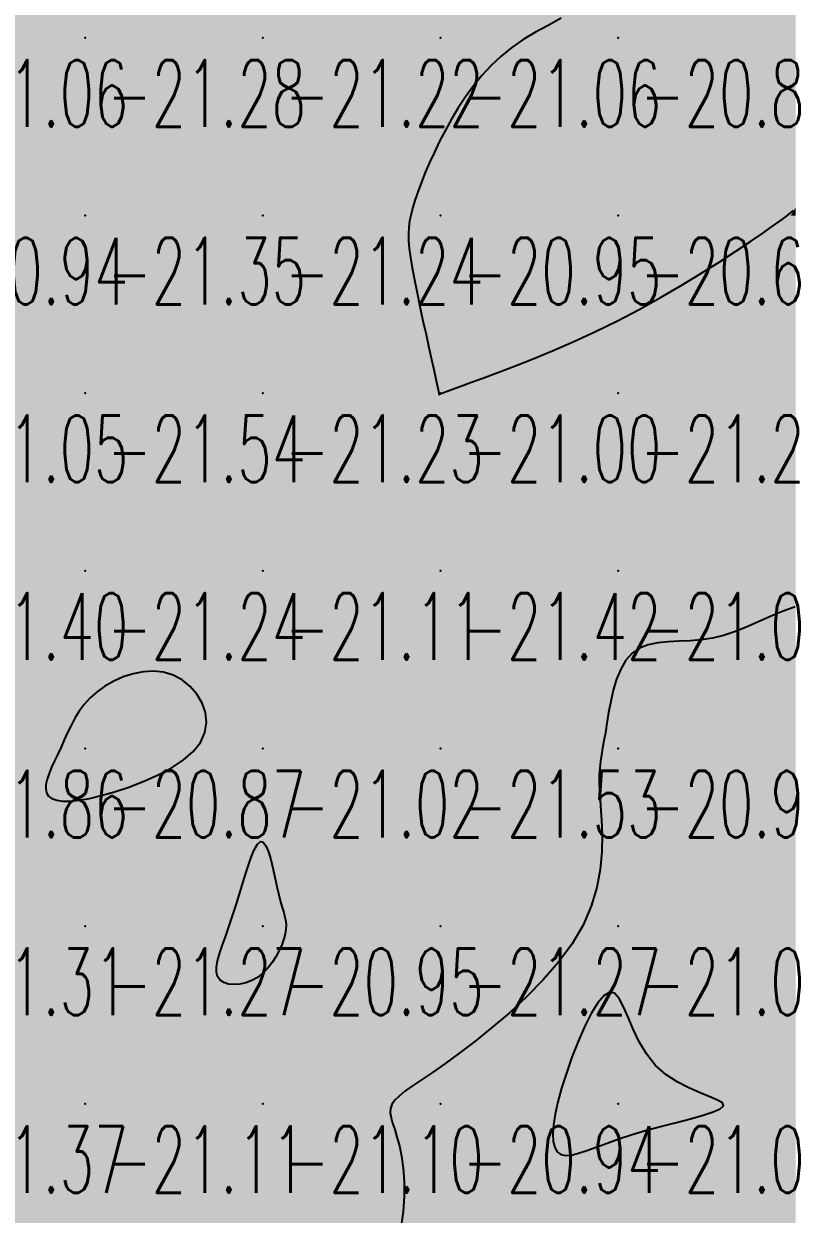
# Model space of a CAD drawing. Header units: millimetres. Extents: x 88261 to 90953, y 390274 to 392322.
# Drawn here: x 88956.8 to 89000.1, y 391831 to 391898 of the extents above; entities that cross this region are included whole.
import ezdxf
from ezdxf.enums import TextEntityAlignment as Align

# ---------------------------------------------------------------- set-up
doc = ezdxf.new("R2010")
doc.units = ezdxf.units.MM
doc.header["$LTSCALE"] = 25
for name, color, linetype in [('CN_03_00', 7, 'Continuous'), ('COTEAlt', 7, 'Continuous'), ('TN_COLORIAGE', 7, 'Continuous')]:
    doc.layers.add(name, color=color, linetype=linetype)
doc.styles.add('Simplex 1.0', font='Simplex.shx', dxfattribs={"width": 0.99, "height": 2.5})
doc.styles.get("Standard").update_dxf_attribs({"font": 'times.ttf'})

# ---------------------------------------------------------------- blocks, each defined once
blk = doc.blocks.new('COTE')
at = {"color": 0}
blk.add_point((0, 0), dxfattribs=at)
at = {"layer": 'COTEAlt'}
blk.add_attdef('ALT', text='', height=3.75, dxfattribs=at).set_placement((1.25, -1.25), align=Align.TOP_LEFT)

msp = doc.modelspace()

# ---------------------------------------------------------------- linework, layer by layer
at = {"layer": 'CN_03_00', "elevation": -21, "flags": 128}
for points in [[(88987.047, 391898.343), (88986.313, 391897.947), (88985.6, 391897.554), (88984.916, 391897.147), (88984.269, 391896.706), (88983.667, 391896.22), (88983.108, 391895.692), (88982.59, 391895.128), (88982.11, 391894.537), (88981.667, 391893.925), (88981.258, 391893.3), (88980.88, 391892.67), (88980.53, 391892.042), (88980.208, 391891.422), (88979.912, 391890.816), (88979.642, 391890.228), (88979.4, 391889.662), (88979.185, 391889.122), (88978.997, 391888.613), (88978.836, 391888.14), (88978.703, 391887.705), (88978.598, 391887.311), (88978.52, 391886.943), (88978.471, 391886.583), (88978.451, 391886.215), (88978.459, 391885.82), (88978.497, 391885.381), (88978.564, 391884.88), (88978.662, 391884.3), (88978.788, 391883.632), (88978.936, 391882.894), (88979.1, 391882.115), (88979.271, 391881.323), (88979.443, 391880.545), (88979.607, 391879.808), (88979.756, 391879.141), (88979.883, 391878.572), (88979.982, 391878.12), (88980.055, 391877.778), (88980.106, 391877.53), (88980.14, 391877.361), (88980.16, 391877.256), (88980.169, 391877.199), (88980.174, 391877.176), (88980.176, 391877.17), (88980.18, 391877.17), (88980.186, 391877.172), (88980.194, 391877.175), (88980.202, 391877.18), (88980.212, 391877.186), (88980.222, 391877.193), (88980.231, 391877.2), (88980.241, 391877.206), (88980.253, 391877.213), (88980.284, 391877.226), (88980.352, 391877.253), (88980.479, 391877.3), (88980.682, 391877.375), (88980.982, 391877.485), (88981.398, 391877.636), (88981.949, 391877.837), (88982.648, 391878.092), (88983.482, 391878.402), (88984.431, 391878.764), (88985.475, 391879.178), (88986.595, 391879.641), (88987.771, 391880.153), (88988.983, 391880.711), (88990.211, 391881.314), (88991.435, 391881.958), (88992.638, 391882.628), (88993.802, 391883.307), (88994.908, 391883.979), (88995.938, 391884.627), (88996.875, 391885.233), (88997.7, 391885.78), (88998.396, 391886.251), (88998.951, 391886.636), (88999.38, 391886.941), (88999.705, 391887.181), (88999.948, 391887.369), (89000.131, 391887.519)], [(89000.213, 391865.212), (88999.449, 391864.931), (88998.737, 391864.636), (88998.066, 391864.343), (88997.424, 391864.064), (88996.801, 391863.813), (88996.185, 391863.603), (88995.566, 391863.448), (88994.935, 391863.356), (88994.301, 391863.308), (88993.674, 391863.281), (88993.066, 391863.251), (88992.487, 391863.193), (88991.949, 391863.084), (88991.462, 391862.899), (88991.039, 391862.615), (88990.686, 391862.215), (88990.399, 391861.717), (88990.167, 391861.148), (88989.983, 391860.533), (88989.837, 391859.898), (88989.719, 391859.269), (88989.623, 391858.672), (88989.537, 391858.133), (88989.455, 391857.669), (88989.379, 391857.264), (88989.311, 391856.894), (88989.256, 391856.532), (88989.216, 391856.155), (88989.194, 391855.738), (88989.194, 391855.256), (88989.219, 391854.685), (88989.268, 391854.005), (88989.32, 391853.226), (88989.35, 391852.362), (88989.333, 391851.429), (88989.243, 391850.443), (88989.055, 391849.418), (88988.744, 391848.369), (88988.285, 391847.311), (88987.662, 391846.26), (88986.9, 391845.227), (88986.032, 391844.225), (88985.092, 391843.264), (88984.114, 391842.358), (88983.132, 391841.518), (88982.181, 391840.755), (88981.293, 391840.081), (88980.497, 391839.504), (88979.798, 391839.016), (88979.192, 391838.603), (88978.679, 391838.252), (88978.257, 391837.951), (88977.924, 391837.687), (88977.677, 391837.445), (88977.516, 391837.215), (88977.436, 391836.982), (88977.426, 391836.736), (88977.472, 391836.463), (88977.56, 391836.153), (88977.677, 391835.794), (88977.808, 391835.373), (88977.941, 391834.879), (88978.062, 391834.3), (88978.157, 391833.629), (88978.213, 391832.877), (88978.218, 391832.056), (88978.158, 391831.183), (88978.021, 391830.272)]]:
    msp.add_lwpolyline(points, dxfattribs=at)
for points in [[(88966.993, 391858.139), (88967.078, 391858.703), (88967.02, 391859.263), (88966.836, 391859.801), (88966.546, 391860.3), (88966.165, 391860.741), (88965.714, 391861.105), (88965.209, 391861.374), (88964.667, 391861.536), (88964.103, 391861.597), (88963.528, 391861.566), (88962.954, 391861.456), (88962.395, 391861.277), (88961.861, 391861.04), (88961.366, 391860.756), (88960.922, 391860.437), (88960.538, 391860.092), (88960.208, 391859.726), (88959.925, 391859.343), (88959.678, 391858.949), (88959.461, 391858.546), (88959.264, 391858.138), (88959.079, 391857.731), (88958.897, 391857.328), (88958.713, 391856.934), (88958.533, 391856.551), (88958.367, 391856.186), (88958.225, 391855.841), (88958.115, 391855.52), (88958.048, 391855.228), (88958.033, 391854.969), (88958.08, 391854.747), (88958.197, 391854.566), (88958.387, 391854.427), (88958.652, 391854.333), (88958.994, 391854.285), (88959.414, 391854.285), (88959.914, 391854.336), (88960.496, 391854.438), (88961.163, 391854.593), (88961.909, 391854.804), (88962.707, 391855.066), (88963.525, 391855.379), (88964.329, 391855.739), (88965.087, 391856.142), (88965.764, 391856.587), (88966.328, 391857.07), (88966.746, 391857.589), (88966.993, 391858.139)], [(88969.635, 391844.179), (88969.295, 391844.05), (88968.954, 391843.975), (88968.626, 391843.955), (88968.324, 391843.988), (88968.062, 391844.074), (88967.853, 391844.213), (88967.71, 391844.404), (88967.642, 391844.647), (88967.644, 391844.942), (88967.705, 391845.289), (88967.816, 391845.689), (88967.966, 391846.143), (88968.146, 391846.651), (88968.346, 391847.213), (88968.556, 391847.83), (88968.768, 391848.496), (88968.977, 391849.186), (88969.184, 391849.867), (88969.387, 391850.507), (88969.583, 391851.074), (88969.773, 391851.535), (88969.953, 391851.859), (88970.123, 391852.013), (88970.281, 391851.976), (88970.429, 391851.773), (88970.567, 391851.438), (88970.697, 391851.007), (88970.819, 391850.514), (88970.935, 391849.995), (88971.045, 391849.485), (88971.151, 391849.018), (88971.253, 391848.622), (88971.347, 391848.29), (88971.43, 391848.008), (88971.496, 391847.76), (88971.543, 391847.532), (88971.564, 391847.309), (88971.557, 391847.075), (88971.516, 391846.817), (88971.439, 391846.524), (88971.326, 391846.203), (88971.178, 391845.867), (88970.997, 391845.526), (88970.783, 391845.194), (88970.539, 391844.881), (88970.265, 391844.6), (88969.962, 391844.362), (88969.635, 391844.179)], [(88991.86, 391835.762), (88992.707, 391835.988), (88993.546, 391836.204), (88994.336, 391836.41), (88995.036, 391836.606), (88995.604, 391836.793), (88996, 391836.969), (88996.182, 391837.135), (88996.124, 391837.295), (88995.855, 391837.46), (88995.42, 391837.646), (88994.866, 391837.868), (88994.236, 391838.142), (88993.576, 391838.483), (88992.931, 391838.906), (88992.345, 391839.427), (88991.854, 391840.051), (88991.448, 391840.74), (88991.11, 391841.445), (88990.82, 391842.119), (88990.561, 391842.714), (88990.313, 391843.18), (88990.059, 391843.471), (88989.779, 391843.538), (88989.461, 391843.348), (88989.111, 391842.93), (88988.743, 391842.329), (88988.369, 391841.589), (88988.002, 391840.754), (88987.655, 391839.87), (88987.341, 391838.98), (88987.072, 391838.128), (88986.86, 391837.353), (88986.706, 391836.663), (88986.611, 391836.06), (88986.576, 391835.544), (88986.6, 391835.118), (88986.685, 391834.783), (88986.83, 391834.541), (88987.037, 391834.393), (88987.305, 391834.339), (88987.637, 391834.366), (88988.033, 391834.464), (88988.496, 391834.617), (88989.028, 391834.813), (88989.629, 391835.038), (88990.301, 391835.28), (88991.047, 391835.525), (88991.86, 391835.762)]]:
    msp.add_lwpolyline(points, close=True, dxfattribs=at)
at = {"layer": 'TN_COLORIAGE', "color": 233}
for points in [[(88950.249, 391907.239, -21.132), (88950.249, 391897.239, -21.132), (88960.249, 391907.239, -21.132)], [(88950.249, 391897.239, -21.132), (88960.249, 391897.239, -21.132), (88960.249, 391907.239, -21.132)], [(88960.249, 391897.239, -21.244), (88970.249, 391897.239, -21.244), (88970.249, 391907.239, -21.244)], [(88960.249, 391907.239, -21.244), (88960.249, 391897.239, -21.244), (88970.249, 391907.239, -21.244)], [(88970.249, 391897.239, -21.218), (88980.249, 391897.239, -21.218), (88980.249, 391907.239, -21.218)], [(88970.249, 391907.239, -21.218), (88970.249, 391897.239, -21.218), (88980.249, 391907.239, -21.218)], [(88990.249, 391907.239, -21), (88990.249, 391899.338, -21), (88980.249, 391897.239, -21), (88983.779, 391897.239, -21)], [(88980.249, 391907.239, -21.422), (88980.249, 391897.239, -21.422), (88990.249, 391907.239, -21.422)], [(88960.249, 391897.239, -21), (88952.002, 391888.993, -21), (88950.249, 391897.239, -21), (88950.249, 391892.398, -21)], [(88960.249, 391887.239, -21), (88951.709, 391887.239, -21), (88960.249, 391897.239, -21), (88952.002, 391888.993, -21)], [(88960.249, 391887.239, -21.224), (88970.249, 391887.239, -21.224), (88970.249, 391897.239, -21.224)], [(88960.249, 391897.239, -21.224), (88960.249, 391887.239, -21.224), (88970.249, 391897.239, -21.224)], [(88970.249, 391897.239, -21.061), (88970.249, 391887.239, -21.061), (88980.249, 391897.239, -21.061)], [(88970.249, 391887.239, -21), (88978.407, 391887.239, -21), (88980.249, 391897.239, -21), (88980.249, 391891.943, -21)], [(88983.779, 391897.239, -21.061), (88980.249, 391891.943, -21.061), (88980.249, 391897.239, -21.061)], [(88999.97, 391887.239, -21.011), (89000.249, 391887.7, -21.011), (89000.249, 391887.239, -21.011)], [(88950.249, 391877.239, -21.347), (88960.249, 391877.239, -21.347), (88960.249, 391887.239, -21.347)], [(88960.249, 391887.239, -21), (88951.709, 391887.239, -21), (88950.249, 391877.239, -21), (88950.249, 391881.553, -21)], [(88960.249, 391887.239, -21.24), (88960.249, 391877.239, -21.24), (88970.249, 391887.239, -21.24)], [(88960.249, 391877.239, -21.24), (88970.249, 391877.239, -21.24), (88970.249, 391887.239, -21.24)], [(88970.249, 391887.239, -21), (88978.407, 391887.239, -21), (88970.249, 391877.239, -21), (88978.34, 391885.331, -21)], [(88990.249, 391877.239, -21.011), (89000.249, 391877.239, -21.011), (89000.249, 391887.239, -21.011)], [(88990.249, 391877.239, -21), (88990.249, 391880.851, -21), (89000.249, 391887.239, -21), (88999.97, 391887.239, -21)], [(88978.34, 391885.331, -21.23), (88980.201, 391877.239, -21.23), (88970.249, 391877.239, -21.23)], [(88990.249, 391880.851, -21.22), (88980.298, 391877.239, -21.22), (88990.249, 391877.239, -21.22)], [(88950.249, 391867.239, -21.542), (88960.249, 391867.239, -21.542), (88960.249, 391877.239, -21.542)], [(88950.249, 391877.239, -21.542), (88950.249, 391867.239, -21.542), (88960.249, 391877.239, -21.542)], [(88960.249, 391867.239, -21.23), (88970.249, 391867.239, -21.23), (88970.249, 391877.239, -21.23)], [(88960.249, 391877.239, -21.23), (88960.249, 391867.239, -21.23), (88970.249, 391877.239, -21.23)], [(88970.249, 391877.239, -21), (88980.201, 391877.239, -21), (88970.249, 391867.239, -21), (88980.152, 391877.142, -21)], [(88980.249, 391867.239, -21), (88980.249, 391877.213, -21), (88970.249, 391867.239, -21), (88980.152, 391877.142, -21)], [(88980.249, 391867.239, -21), (88980.249, 391877.213, -21), (88990.249, 391877.239, -21), (88980.298, 391877.239, -21)], [(88980.249, 391867.239, -21.22), (88990.249, 391867.239, -21.22), (88990.249, 391877.239, -21.22)], [(88990.249, 391867.239, -21.339), (89000.249, 391867.239, -21.339), (89000.249, 391877.239, -21.339)], [(88990.249, 391877.239, -21.339), (88990.249, 391867.239, -21.339), (89000.249, 391877.239, -21.339)], [(88950.249, 391867.239, -21.242), (88950.249, 391857.239, -21.242), (88960.249, 391867.239, -21.242)], [(88950.249, 391857.239, -21), (88958.954, 391857.239, -21), (88960.249, 391867.239, -21), (88960.249, 391860.702, -21)], [(88960.249, 391867.239, -21), (88960.249, 391860.702, -21), (88970.249, 391867.239, -21), (88965.586, 391862.576, -21)], [(88970.249, 391867.239, -21), (88965.586, 391862.576, -21), (88970.249, 391857.239, -21), (88968.66, 391857.239, -21)], [(88970.249, 391867.239, -21.42), (88970.249, 391857.239, -21.42), (88980.249, 391867.239, -21.42)], [(88970.249, 391857.239, -21.42), (88980.249, 391857.239, -21.42), (88980.249, 391867.239, -21.42)], [(88980.249, 391857.239, -21), (88989.514, 391857.239, -21), (88990.249, 391867.239, -21), (88990.249, 391863.933, -21)], [(88980.249, 391867.239, -21.021), (88980.249, 391857.239, -21.021), (88990.249, 391867.239, -21.021)], [(89000.249, 391867.239, -21), (88995.725, 391862.715, -21), (88990.249, 391867.239, -21), (88990.249, 391863.933, -21)], [(89000.249, 391865.894, -21.035), (88995.725, 391862.715, -21.035), (89000.249, 391867.239, -21.035)], [(88950.249, 391857.239, -21), (88958.954, 391857.239, -21), (88950.249, 391847.239, -21), (88957.32, 391854.31, -21)], [(88960.249, 391847.239, -21), (88968.556, 391847.239, -21), (88970.249, 391857.239, -21), (88970.249, 391854.166, -21)], [(88960.249, 391847.239, -21), (88960.249, 391854.002, -21), (88970.249, 391857.239, -21), (88968.66, 391857.239, -21)], [(88980.249, 391857.239, -21), (88971.185, 391848.176, -21), (88970.249, 391857.239, -21), (88970.249, 391854.166, -21)], [(88980.249, 391857.239, -21), (88971.185, 391848.176, -21), (88980.249, 391847.239, -21), (88971.916, 391847.239, -21)], [(88980.249, 391857.239, -21), (88989.514, 391857.239, -21), (88980.249, 391847.239, -21), (88988.917, 391855.907, -21)], [(88988.917, 391855.907, -21.273), (88990.137, 391847.239, -21.273), (88980.249, 391847.239, -21.273)], [(88950.249, 391847.239, -21), (88957.32, 391854.31, -21), (88960.249, 391847.239, -21), (88960.249, 391854.002, -21)], [(88950.249, 391837.239, -21.268), (88960.249, 391837.239, -21.268), (88960.249, 391847.239, -21.268)], [(88950.249, 391847.239, -21.268), (88950.249, 391837.239, -21.268), (88960.249, 391847.239, -21.268)], [(88960.249, 391847.239, -21), (88968.556, 391847.239, -21), (88960.249, 391837.239, -21), (88966.863, 391843.854, -21)], [(88980.249, 391847.239, -21), (88980.249, 391839.002, -21), (88970.249, 391837.239, -21), (88976.627, 391837.239, -21)], [(88980.249, 391847.239, -21), (88971.916, 391847.239, -21), (88970.249, 391837.239, -21), (88970.249, 391843.77, -21)], [(88980.249, 391839.002, -21.273), (88990.137, 391847.239, -21.273), (88980.249, 391847.239, -21.273)], [(88986.451, 391837.239, -21.036), (88990.249, 391846.442, -21.036), (88990.249, 391837.239, -21.036)], [(88991.23, 391838.22, -21.036), (88990.249, 391846.442, -21.036), (88990.249, 391837.239, -21.036)], [(88960.249, 391837.239, -21), (88966.863, 391843.854, -21), (88970.249, 391837.239, -21), (88970.249, 391843.77, -21)], [(88991.23, 391838.22, -21.036), (88998.904, 391837.239, -21.036), (88990.249, 391837.239, -21.036)], [(88950.249, 391837.239, -21.107), (88950.249, 391827.239, -21.107), (88960.249, 391837.239, -21.107)], [(88950.249, 391827.239, -21.107), (88960.249, 391827.239, -21.107), (88960.249, 391837.239, -21.107)], [(88960.249, 391827.239, -21.103), (88970.249, 391827.239, -21.103), (88970.249, 391837.239, -21.103)], [(88960.249, 391837.239, -21.103), (88960.249, 391827.239, -21.103), (88970.249, 391837.239, -21.103)], [(88970.249, 391827.239, -21), (88978.34, 391835.331, -21), (88970.249, 391837.239, -21), (88976.627, 391837.239, -21)], [(88986.451, 391837.239, -21.036), (88986.381, 391833.371, -21.036), (88990.249, 391837.239, -21.036)], [(88990.249, 391835.635, -21.036), (88986.381, 391833.371, -21.036), (88990.249, 391837.239, -21.036)], [(88990.249, 391835.635, -21.036), (88998.904, 391837.239, -21.036), (88990.249, 391837.239, -21.036)], [(88978.34, 391835.331, -21.247), (88978.386, 391827.239, -21.247), (88970.249, 391827.239, -21.247)]]:
    msp.add_solid(points, dxfattribs=at)
at = {"layer": 'TN_COLORIAGE', "color": 223}
for points in [[(88990.249, 391897.239, -20.594), (89000.249, 391897.239, -20.594), (89000.249, 391907.239, -20.594)], [(88990.249, 391899.338, -20.594), (88995.343, 391907.239, -20.594), (88990.249, 391897.239, -20.594), (89000.249, 391907.239, -20.594)], [(88983.779, 391897.239, -20.888), (88990.249, 391899.338, -20.888), (88990.249, 391897.239, -20.888)], [(88980.249, 391887.239, -20.888), (88990.249, 391887.239, -20.888), (88990.249, 391897.239, -20.888)], [(88980.249, 391891.943, -20.888), (88983.779, 391897.239, -20.888), (88980.249, 391887.239, -20.888), (88990.249, 391897.239, -20.888)], [(88990.249, 391897.239, -20.768), (88990.249, 391887.239, -20.768), (89000.249, 391897.239, -20.768)], [(89000.249, 391887.7, -20.61), (88999.97, 391887.239, -20.61), (89000.249, 391897.239, -20.61), (88990.249, 391887.239, -20.61)], [(88980.249, 391891.943, -20.946), (88978.407, 391887.239, -20.946), (88980.249, 391887.239, -20.946)], [(88978.34, 391885.331, -20.946), (88978.407, 391887.239, -20.946), (88980.249, 391887.239, -20.946)], [(88980.201, 391877.239, -20.946), (88978.34, 391885.331, -20.946), (88980.249, 391877.239, -20.946), (88980.249, 391887.239, -20.946)], [(88980.298, 391877.239, -20.61), (88990.249, 391880.851, -20.61), (88980.249, 391877.239, -20.61), (88990.249, 391887.239, -20.61)], [(88980.249, 391887.239, -20.61), (88980.249, 391877.239, -20.61), (88990.249, 391887.239, -20.61)], [(88999.97, 391887.239, -20.61), (88990.249, 391880.851, -20.61), (88990.249, 391887.239, -20.61)], [(88980.152, 391877.142, -20.999), (88980.201, 391877.239, -20.999), (88980.249, 391877.239, -20.999)], [(88980.152, 391877.142, -20.999), (88980.249, 391877.213, -20.999), (88980.249, 391877.239, -20.999)], [(88980.298, 391877.239, -20.999), (88980.249, 391877.213, -20.999), (88980.249, 391877.239, -20.999)], [(88995.725, 391862.715, -20.777), (89000.249, 391865.894, -20.777), (88990.249, 391857.239, -20.777), (89000.249, 391857.239, -20.777)], [(88990.249, 391863.933, -20.958), (88989.514, 391857.239, -20.958), (88990.249, 391857.239, -20.958)], [(88990.249, 391863.933, -20.958), (88995.725, 391862.715, -20.958), (88990.249, 391857.239, -20.958)], [(88968.66, 391857.239, -20.872), (88965.586, 391862.576, -20.872), (88960.249, 391857.239, -20.872)], [(88965.586, 391862.576, -20.872), (88960.249, 391860.702, -20.872), (88960.249, 391857.239, -20.872)], [(88960.249, 391860.702, -20.872), (88958.954, 391857.239, -20.872), (88960.249, 391857.239, -20.872)], [(88960.249, 391854.002, -20.872), (88957.32, 391854.31, -20.872), (88960.249, 391857.239, -20.872)], [(88957.32, 391854.31, -20.872), (88958.954, 391857.239, -20.872), (88960.249, 391857.239, -20.872)], [(88968.66, 391857.239, -20.872), (88960.249, 391854.002, -20.872), (88960.249, 391857.239, -20.872)], [(88990.137, 391847.239, -20.958), (88988.917, 391855.907, -20.958), (88990.249, 391847.239, -20.958), (88990.249, 391857.239, -20.958)], [(88988.917, 391855.907, -20.958), (88989.514, 391857.239, -20.958), (88990.249, 391857.239, -20.958)], [(88990.249, 391847.239, -20.777), (89000.249, 391847.239, -20.777), (89000.249, 391857.239, -20.777)], [(88990.249, 391857.239, -20.777), (88990.249, 391847.239, -20.777), (89000.249, 391857.239, -20.777)], [(88970.249, 391854.166, -20.945), (88968.556, 391847.239, -20.945), (88970.249, 391847.239, -20.945)], [(88970.249, 391854.166, -20.945), (88971.185, 391848.176, -20.945), (88970.249, 391847.239, -20.945)], [(88971.916, 391847.239, -20.945), (88971.185, 391848.176, -20.945), (88970.249, 391847.239, -20.945)], [(88970.249, 391843.77, -20.945), (88966.863, 391843.854, -20.945), (88970.249, 391847.239, -20.945)], [(88966.863, 391843.854, -20.945), (88968.556, 391847.239, -20.945), (88970.249, 391847.239, -20.945)], [(88970.249, 391843.77, -20.945), (88971.916, 391847.239, -20.945), (88970.249, 391847.239, -20.945)], [(88990.137, 391847.239, -20.942), (88980.249, 391839.002, -20.942), (88990.249, 391847.239, -20.942), (88980.249, 391837.239, -20.942)], [(88990.249, 391846.442, -20.942), (88986.451, 391837.239, -20.942), (88990.249, 391847.239, -20.942), (88980.249, 391837.239, -20.942)], [(88990.249, 391846.442, -20.672), (88991.23, 391838.22, -20.672), (88990.249, 391847.239, -20.672), (89000.249, 391847.239, -20.672)], [(88998.904, 391837.239, -20.672), (88991.23, 391838.22, -20.672), (89000.249, 391837.239, -20.672), (89000.249, 391847.239, -20.672)], [(88976.627, 391837.239, -20.942), (88980.249, 391839.002, -20.942), (88980.249, 391837.239, -20.942)], [(88976.627, 391837.239, -20.942), (88978.34, 391835.331, -20.942), (88980.249, 391837.239, -20.942)], [(88978.386, 391827.239, -20.942), (88978.34, 391835.331, -20.942), (88980.249, 391827.239, -20.942), (88980.249, 391837.239, -20.942)], [(88986.381, 391833.371, -20.942), (88986.451, 391837.239, -20.942), (88980.249, 391827.239, -20.942), (88980.249, 391837.239, -20.942)], [(88990.249, 391827.239, -20.994), (89000.249, 391827.239, -20.994), (89000.249, 391837.239, -20.994)], [(88998.904, 391837.239, -20.813), (88990.249, 391835.635, -20.813), (89000.249, 391837.239, -20.813), (88990.249, 391827.239, -20.813)], [(88986.381, 391833.371, -20.813), (88990.249, 391835.635, -20.813), (88980.249, 391827.239, -20.813), (88990.249, 391827.239, -20.813)]]:
    msp.add_solid(points, dxfattribs=at)

# ---------------------------------------------------------------- block references
at = {"layer": 'COTEAlt'}
ref = msp.add_blockref('COTE', (88950.249, 391897.239), dxfattribs=at)
ref.add_attrib('ALT', '-21.06', dxfattribs={"height": 3.75, "style": 'Simplex 1.0', "width": 0.6}).set_placement((88951.499, 391895.989), align=Align.TOP_LEFT)
ref = msp.add_blockref('COTE', (88960.249, 391897.239), dxfattribs=at)
ref.add_attrib('ALT', '-21.28', dxfattribs={"height": 3.75, "style": 'Simplex 1.0', "width": 0.6}).set_placement((88961.499, 391895.989), align=Align.TOP_LEFT)
ref = msp.add_blockref('COTE', (88970.249, 391897.239), dxfattribs=at)
ref.add_attrib('ALT', '-21.22', dxfattribs={"height": 3.75, "style": 'Simplex 1.0', "width": 0.6}).set_placement((88971.499, 391895.989), align=Align.TOP_LEFT)
ref = msp.add_blockref('COTE', (88980.249, 391897.239), dxfattribs=at)
ref.add_attrib('ALT', '-21.06', dxfattribs={"height": 3.75, "style": 'Simplex 1.0', "width": 0.6}).set_placement((88981.499, 391895.989), align=Align.TOP_LEFT)
ref = msp.add_blockref('COTE', (88990.249, 391897.239), dxfattribs=at)
ref.add_attrib('ALT', '-20.89', dxfattribs={"height": 3.75, "style": 'Simplex 1.0', "width": 0.6}).set_placement((88991.499, 391895.989), align=Align.TOP_LEFT)
ref = msp.add_blockref('COTE', (88950.249, 391887.239), dxfattribs=at)
ref.add_attrib('ALT', '-20.94', dxfattribs={"height": 3.75, "style": 'Simplex 1.0', "width": 0.6}).set_placement((88951.499, 391885.989), align=Align.TOP_LEFT)
ref = msp.add_blockref('COTE', (88960.249, 391887.239), dxfattribs=at)
ref.add_attrib('ALT', '-21.35', dxfattribs={"height": 3.75, "style": 'Simplex 1.0', "width": 0.6}).set_placement((88961.499, 391885.989), align=Align.TOP_LEFT)
ref = msp.add_blockref('COTE', (88970.249, 391887.239), dxfattribs=at)
ref.add_attrib('ALT', '-21.24', dxfattribs={"height": 3.75, "style": 'Simplex 1.0', "width": 0.6}).set_placement((88971.499, 391885.989), align=Align.TOP_LEFT)
ref = msp.add_blockref('COTE', (88980.249, 391887.239), dxfattribs=at)
ref.add_attrib('ALT', '-20.95', dxfattribs={"height": 3.75, "style": 'Simplex 1.0', "width": 0.6}).set_placement((88981.499, 391885.989), align=Align.TOP_LEFT)
ref = msp.add_blockref('COTE', (88990.249, 391887.239), dxfattribs=at)
ref.add_attrib('ALT', '-20.61', dxfattribs={"height": 3.75, "style": 'Simplex 1.0', "width": 0.6}).set_placement((88991.499, 391885.989), align=Align.TOP_LEFT)
ref = msp.add_blockref('COTE', (88950.249, 391877.239), dxfattribs=at)
ref.add_attrib('ALT', '-21.05', dxfattribs={"height": 3.75, "style": 'Simplex 1.0', "width": 0.6}).set_placement((88951.499, 391875.989), align=Align.TOP_LEFT)
ref = msp.add_blockref('COTE', (88960.249, 391877.239), dxfattribs=at)
ref.add_attrib('ALT', '-21.54', dxfattribs={"height": 3.75, "style": 'Simplex 1.0', "width": 0.6}).set_placement((88961.499, 391875.989), align=Align.TOP_LEFT)
ref = msp.add_blockref('COTE', (88970.249, 391877.239), dxfattribs=at)
ref.add_attrib('ALT', '-21.23', dxfattribs={"height": 3.75, "style": 'Simplex 1.0', "width": 0.6}).set_placement((88971.499, 391875.989), align=Align.TOP_LEFT)
ref = msp.add_blockref('COTE', (88980.249, 391877.239), dxfattribs=at)
ref.add_attrib('ALT', '-21.00', dxfattribs={"height": 3.75, "style": 'Simplex 1.0', "width": 0.6}).set_placement((88981.499, 391875.989), align=Align.TOP_LEFT)
ref = msp.add_blockref('COTE', (88990.249, 391877.239), dxfattribs=at)
ref.add_attrib('ALT', '-21.22', dxfattribs={"height": 3.75, "style": 'Simplex 1.0', "width": 0.6}).set_placement((88991.499, 391875.989), align=Align.TOP_LEFT)
ref = msp.add_blockref('COTE', (88950.249, 391867.239), dxfattribs=at)
ref.add_attrib('ALT', '-21.40', dxfattribs={"height": 3.75, "style": 'Simplex 1.0', "width": 0.6}).set_placement((88951.499, 391865.989), align=Align.TOP_LEFT)
ref = msp.add_blockref('COTE', (88960.249, 391867.239), dxfattribs=at)
ref.add_attrib('ALT', '-21.24', dxfattribs={"height": 3.75, "style": 'Simplex 1.0', "width": 0.6}).set_placement((88961.499, 391865.989), align=Align.TOP_LEFT)
ref = msp.add_blockref('COTE', (88970.249, 391867.239), dxfattribs=at)
ref.add_attrib('ALT', '-21.11', dxfattribs={"height": 3.75, "style": 'Simplex 1.0', "width": 0.6}).set_placement((88971.499, 391865.989), align=Align.TOP_LEFT)
ref = msp.add_blockref('COTE', (88980.249, 391867.239), dxfattribs=at)
ref.add_attrib('ALT', '-21.42', dxfattribs={"height": 3.75, "style": 'Simplex 1.0', "width": 0.6}).set_placement((88981.499, 391865.989), align=Align.TOP_LEFT)
ref = msp.add_blockref('COTE', (88990.249, 391867.239), dxfattribs=at)
ref.add_attrib('ALT', '-21.02', dxfattribs={"height": 3.75, "style": 'Simplex 1.0', "width": 0.6}).set_placement((88991.499, 391865.989), align=Align.TOP_LEFT)
ref = msp.add_blockref('COTE', (88950.249, 391857.239), dxfattribs=at)
ref.add_attrib('ALT', '-21.86', dxfattribs={"height": 3.75, "style": 'Simplex 1.0', "width": 0.6}).set_placement((88951.499, 391855.989), align=Align.TOP_LEFT)
ref = msp.add_blockref('COTE', (88960.249, 391857.239), dxfattribs=at)
ref.add_attrib('ALT', '-20.87', dxfattribs={"height": 3.75, "style": 'Simplex 1.0', "width": 0.6}).set_placement((88961.499, 391855.989), align=Align.TOP_LEFT)
ref = msp.add_blockref('COTE', (88970.249, 391857.239), dxfattribs=at)
ref.add_attrib('ALT', '-21.02', dxfattribs={"height": 3.75, "style": 'Simplex 1.0', "width": 0.6}).set_placement((88971.499, 391855.989), align=Align.TOP_LEFT)
ref = msp.add_blockref('COTE', (88980.249, 391857.239), dxfattribs=at)
ref.add_attrib('ALT', '-21.53', dxfattribs={"height": 3.75, "style": 'Simplex 1.0', "width": 0.6}).set_placement((88981.499, 391855.989), align=Align.TOP_LEFT)
ref = msp.add_blockref('COTE', (88990.249, 391857.239), dxfattribs=at)
ref.add_attrib('ALT', '-20.96', dxfattribs={"height": 3.75, "style": 'Simplex 1.0', "width": 0.6}).set_placement((88991.499, 391855.989), align=Align.TOP_LEFT)
ref = msp.add_blockref('COTE', (88950.249, 391847.239), dxfattribs=at)
ref.add_attrib('ALT', '-21.31', dxfattribs={"height": 3.75, "style": 'Simplex 1.0', "width": 0.6}).set_placement((88951.499, 391845.989), align=Align.TOP_LEFT)
ref = msp.add_blockref('COTE', (88960.249, 391847.239), dxfattribs=at)
ref.add_attrib('ALT', '-21.27', dxfattribs={"height": 3.75, "style": 'Simplex 1.0', "width": 0.6}).set_placement((88961.499, 391845.989), align=Align.TOP_LEFT)
ref = msp.add_blockref('COTE', (88970.249, 391847.239), dxfattribs=at)
ref.add_attrib('ALT', '-20.95', dxfattribs={"height": 3.75, "style": 'Simplex 1.0', "width": 0.6}).set_placement((88971.499, 391845.989), align=Align.TOP_LEFT)
ref = msp.add_blockref('COTE', (88980.249, 391847.239), dxfattribs=at)
ref.add_attrib('ALT', '-21.27', dxfattribs={"height": 3.75, "style": 'Simplex 1.0', "width": 0.6}).set_placement((88981.499, 391845.989), align=Align.TOP_LEFT)
ref = msp.add_blockref('COTE', (88990.249, 391847.239), dxfattribs=at)
ref.add_attrib('ALT', '-21.00', dxfattribs={"height": 3.75, "style": 'Simplex 1.0', "width": 0.6}).set_placement((88991.499, 391845.989), align=Align.TOP_LEFT)
ref = msp.add_blockref('COTE', (88950.249, 391837.239), dxfattribs=at)
ref.add_attrib('ALT', '-21.37', dxfattribs={"height": 3.75, "style": 'Simplex 1.0', "width": 0.6}).set_placement((88951.499, 391835.989), align=Align.TOP_LEFT)
ref = msp.add_blockref('COTE', (88960.249, 391837.239), dxfattribs=at)
ref.add_attrib('ALT', '-21.11', dxfattribs={"height": 3.75, "style": 'Simplex 1.0', "width": 0.6}).set_placement((88961.499, 391835.989), align=Align.TOP_LEFT)
ref = msp.add_blockref('COTE', (88970.249, 391837.239), dxfattribs=at)
ref.add_attrib('ALT', '-21.10', dxfattribs={"height": 3.75, "style": 'Simplex 1.0', "width": 0.6}).set_placement((88971.499, 391835.989), align=Align.TOP_LEFT)
ref = msp.add_blockref('COTE', (88980.249, 391837.239), dxfattribs=at)
ref.add_attrib('ALT', '-20.94', dxfattribs={"height": 3.75, "style": 'Simplex 1.0', "width": 0.6}).set_placement((88981.499, 391835.989), align=Align.TOP_LEFT)
ref = msp.add_blockref('COTE', (88990.249, 391837.239), dxfattribs=at)
ref.add_attrib('ALT', '-21.04', dxfattribs={"height": 3.75, "style": 'Simplex 1.0', "width": 0.6}).set_placement((88991.499, 391835.989), align=Align.TOP_LEFT)

doc.saveas('drawing.dxf')
